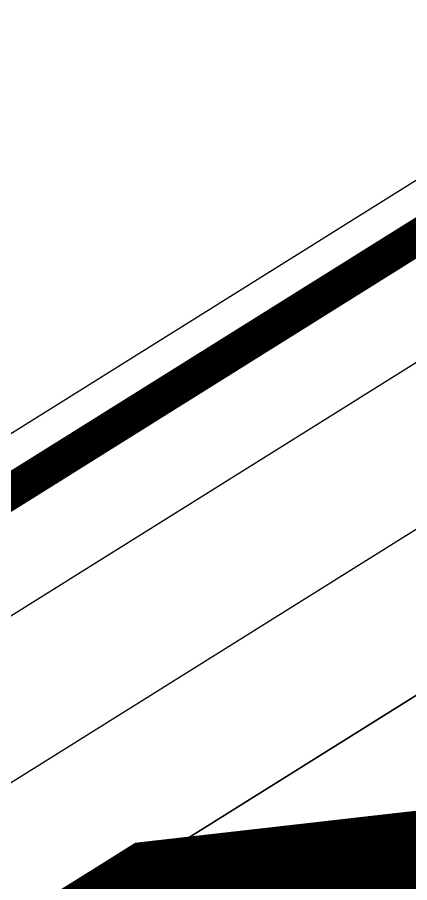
# Model space of a CAD drawing. Extents: x -809667 to 586099, y 3084146 to 3634412.
# Drawn here: x 381198.54 to 381204.11, y 3086085.65 to 3086097.93 of the extents above; entities that cross this region are included whole.
import ezdxf

# ---------------------------------------------------------------- set-up
doc = ezdxf.new("R2010")
doc.units = 0
doc.header["$LTSCALE"] = 0.5
doc.layers.add('文字', color=7, linetype='CONTINUOUS')

# ---------------------------------------------------------------- blocks, each defined once
blk = doc.blocks.new('23424')
at = {"layer": '文字', "color": 8, "linetype": 'Continuous'}
for p, q in [((381953.534, 3087623.041), (381933.608, 3087610.583)), ((381935.728, 3087607.191), (381960.916, 3087622.939))]:
    blk.add_line(p, q, dxfattribs=at)
at = {"layer": '文字', "color": 8, "linetype": 'Continuous', "flags": 128}
for points, const_width in [([(381912.248, 3087729.697), (381918.707, 3087733.797), (382022.971, 3087808.807), (382085.251, 3087680.655), (382122.979, 3087633.36), (381994.673, 3087618.736), (381946.121, 3087613.203), (381925.771, 3087600.48), (381864.955, 3087697.754), (381885.305, 3087710.477), (381885.305, 3087710.477), (381885.305, 3087710.477), (381912.248, 3087729.697)], 0.5), ([(381885.305, 3087710.477), (381864.955, 3087697.754), (381925.771, 3087600.48), (381946.121, 3087613.203), (381994.673, 3087618.736)], 1.5)]:
    blk.add_lwpolyline(points, dxfattribs=dict(at, const_width=const_width))
blk.add_lwpolyline([(381875.202, 3087688.911), (381923.644, 3087611.429, 0.414214), (381934.668, 3087608.887), (381963.93, 3087627.182)], format="xyb", dxfattribs=at)
at = {"layer": '文字', "color": 8, "linetype": 'Continuous', "const_width": 0.5, "flags": 128}
blk.add_lwpolyline([(381929.845, 3087609.999), (381955.282, 3087625.903), (381922.945, 3087677.626), (381897.507, 3087661.722)], close=True, dxfattribs=at)
at = {"layer": '文字', "color": 8, "linetype": 'Continuous', "flags": 128}
blk.add_lwpolyline([(381930.067, 3087610.964), (381954.318, 3087626.125), (381922.722, 3087676.661), (381898.472, 3087661.5)], close=True, dxfattribs=at)
blk.add_lwpolyline([(381958.198, 3087621.239), (381945.903, 3087613.552)], dxfattribs=at)

msp = doc.modelspace()

# ---------------------------------------------------------------- block references
at = {"layer": '文字', "color": 8, "linetype": 'Continuous'}
msp.add_blockref('23424', (-745.658, -1527.708), dxfattribs=at)

doc.saveas('drawing.dxf')
